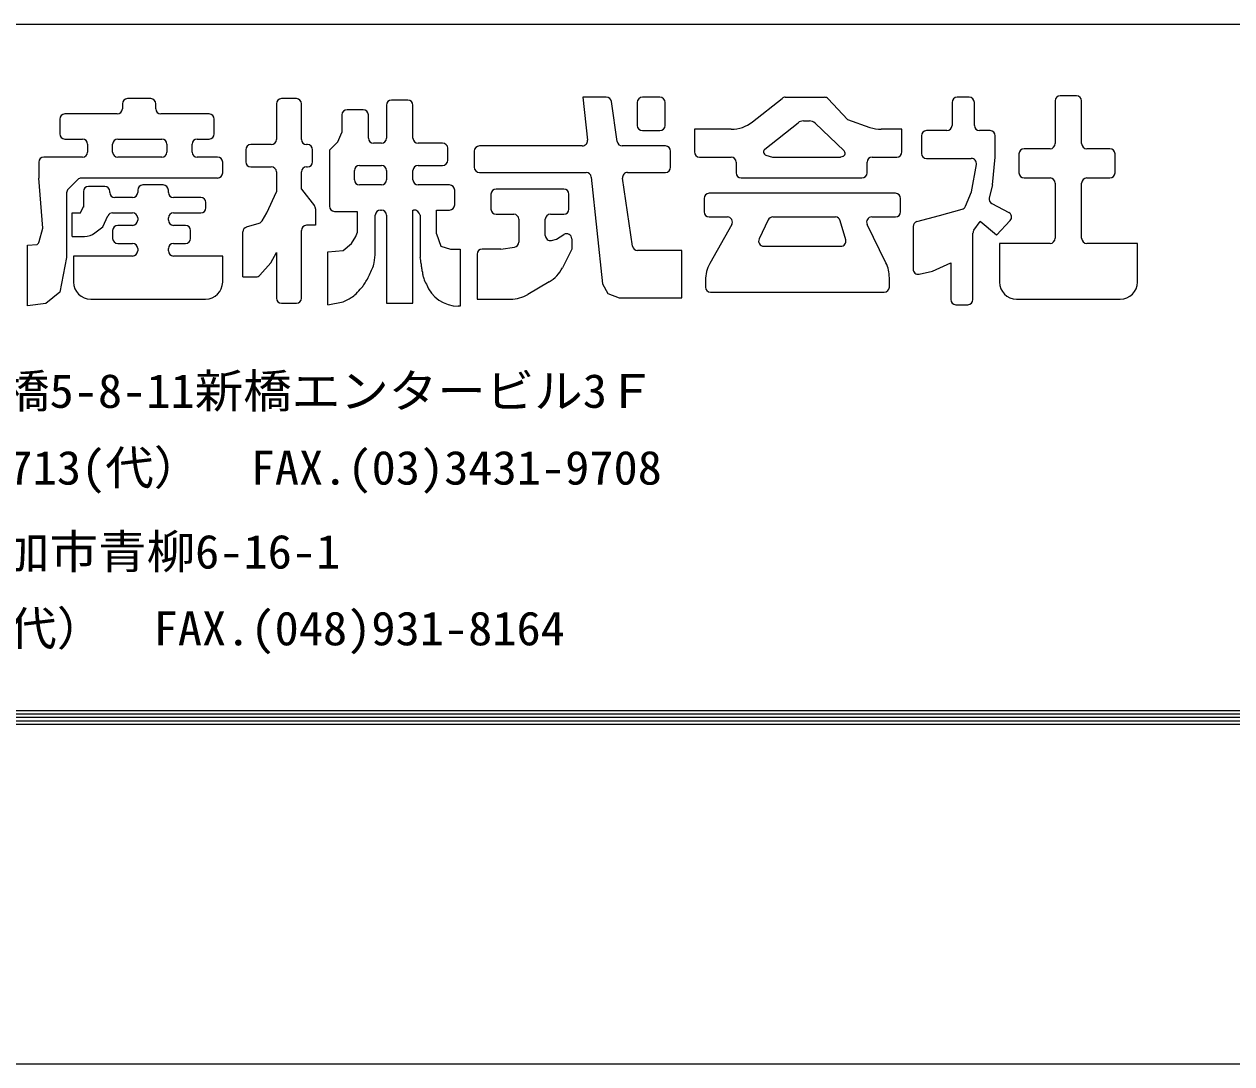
# Model space of a CAD drawing. Units: millimetres, scale not verified. Extents: x -1262 to 1261, y -891 to 891.
# Drawn here: x -676 to -519.1, y -891 to -756 of the extents above; entities that cross this region are included whole.
import ezdxf
from ezdxf.enums import TextEntityAlignment as Align

# ---------------------------------------------------------------- set-up
doc = ezdxf.new("R2010")
doc.units = ezdxf.units.MM
doc.header["$LTSCALE"] = 4
for name, color, linetype, lineweight in [('0-0_0', 3, 'Continuous', 18), ('0-4_Defpoints', 7, 'Continuous', 18), ('0-E_WAKU', 7, 'Continuous', 18)]:
    doc.layers.add(name, color=color, linetype=linetype, lineweight=lineweight)
doc.styles.add('ＭＳ ゴシック', font='')
doc.styles.get('ＭＳ ゴシック').set_extended_font_data('MS Gothic')

msp = doc.modelspace()

# ---------------------------------------------------------------- linework, layer by layer
at = {"layer": '0-0_0'}
for p, q in [((-539.281, -765.33), (-541.386, -765.33)), ((-663.2, -766.363), (-663.2, -767.02)), ((-659.524, -765.697), (-662.534, -765.697)), ((-658.858, -767.02), (-658.858, -766.363)), ((-643.193, -766.358), (-643.193, -770.992)), ((-640.602, -765.692), (-642.527, -765.692)), ((-639.936, -770.992), (-639.936, -766.358)), ((-628.899, -766.539), (-628.899, -770.811)), ((-626.128, -765.873), (-628.233, -765.873)), ((-625.462, -770.811), (-625.462, -766.539)), ((-598.931, -771.269), (-599.686, -766.081)), ((-596.332, -766.177), (-596.332, -769.184)), ((-593.379, -765.511), (-595.666, -765.511)), ((-592.713, -769.184), (-592.713, -766.177)), ((-581.369, -768.709), (-577.516, -765.655)), ((-577.102, -765.511), (-572.013, -765.511)), ((-571.528, -765.721), (-569.011, -768.404)), ((-555.441, -766.177), (-555.441, -769.184)), ((-553.212, -765.511), (-554.775, -765.511)), ((-552.546, -769.184), (-552.546, -766.177)), ((-542.052, -765.996), (-542.052, -771.534)), ((-538.615, -771.534), (-538.615, -765.996)), ((-671.342, -768.352), (-671.342, -770.275)), ((-663.866, -767.686), (-670.676, -767.686)), ((-651.925, -767.686), (-658.192, -767.686)), ((-651.259, -770.275), (-651.259, -768.352)), ((-634.689, -767.804), (-634.689, -770.076)), ((-631.917, -767.138), (-634.023, -767.138)), ((-631.251, -770.811), (-631.251, -767.804)), ((-569.011, -768.404), (-566.104, -769.42)), ((-595.666, -769.85), (-593.379, -769.85)), ((-579.761, -772.25), (-575.439, -768.825)), ((-574.749, -768.584), (-573.978, -768.584)), ((-573.213, -768.89), (-569.467, -772.455)), ((-561.955, -769.669), (-564.638, -769.669)), ((-561.955, -772.619), (-561.955, -769.669)), ((-556.107, -769.85), (-558.756, -769.85)), ((-550.498, -769.85), (-551.88, -769.85)), ((-670.676, -770.941), (-668.39, -770.941)), ((-667.724, -771.607), (-667.724, -772.625)), ((-664.467, -772.625), (-664.467, -771.607)), ((-663.801, -770.941), (-658.077, -770.941)), ((-657.411, -771.607), (-657.411, -772.625)), ((-654.154, -772.625), (-654.154, -771.607)), ((-653.488, -770.941), (-651.925, -770.941)), ((-643.859, -771.658), (-646.507, -771.658)), ((-639.155, -771.658), (-639.27, -771.658)), ((-629.565, -771.477), (-630.585, -771.477)), ((-621.604, -771.477), (-624.796, -771.477)), ((-559.422, -770.516), (-559.422, -772.8)), ((-647.173, -772.324), (-647.173, -773.885)), ((-638.489, -773.885), (-638.489, -772.324)), ((-636.317, -772.381), (-636.317, -779.67)), ((-620.938, -773.704), (-620.938, -772.143)), ((-617.501, -772.505), (-617.501, -774.608)), ((-603.466, -771.839), (-616.835, -771.839)), ((-592.655, -771.839), (-598.272, -771.839)), ((-591.989, -774.608), (-591.989, -772.505)), ((-579.617, -773.022), (-578.77, -773.285)), ((-569.641, -773.201), (-569.913, -773.285)), ((-546.757, -772.866), (-546.757, -775.331)), ((-542.718, -772.2), (-546.091, -772.2)), ((-534.938, -772.2), (-537.949, -772.2)), ((-534.272, -775.331), (-534.272, -772.866)), ((-674.056, -773.957), (-674.056, -776.003)), ((-668.39, -773.291), (-673.39, -773.291)), ((-658.077, -773.291), (-663.801, -773.291)), ((-650.839, -773.291), (-653.488, -773.291)), ((-650.173, -775.337), (-650.173, -773.957)), ((-646.507, -774.551), (-643.859, -774.551)), ((-639.27, -774.551), (-639.155, -774.551)), ((-632.395, -774.37), (-629.565, -774.37)), ((-624.796, -774.37), (-621.604, -774.37)), ((-588.248, -773.285), (-584.152, -773.285)), ((-583.486, -773.951), (-583.486, -775.331)), ((-578.77, -773.285), (-569.913, -773.285)), ((-566.478, -775.331), (-566.478, -773.951)), ((-565.812, -773.285), (-562.621, -773.285)), ((-558.756, -773.466), (-552.945, -773.466)), ((-552.908, -777.805), (-552.289, -774.246)), ((-550.194, -776.901), (-549.832, -773.285)), ((-669.004, -776.198), (-670.242, -777.435)), ((-650.839, -776.003), (-668.534, -776.003)), ((-643.193, -775.217), (-643.193, -777.805)), ((-639.936, -777.444), (-639.936, -775.217)), ((-633.061, -776.235), (-633.061, -775.036)), ((-628.899, -775.036), (-628.899, -776.235)), ((-625.462, -776.235), (-625.462, -775.036)), ((-616.835, -775.274), (-602.967, -775.274)), ((-602.305, -775.871), (-600.855, -789.738)), ((-596.957, -784.829), (-598.237, -776.036)), ((-597.578, -775.274), (-592.655, -775.274)), ((-582.82, -775.997), (-567.144, -775.997)), ((-546.091, -775.997), (-542.718, -775.997)), ((-537.949, -775.997), (-534.938, -775.997)), ((-668.267, -777.754), (-668.267, -779.8)), ((-665.495, -777.088), (-667.601, -777.088)), ((-664.829, -777.868), (-664.829, -777.754)), ((-661.21, -777.573), (-661.21, -777.868)), ((-657.896, -776.907), (-660.544, -776.907)), ((-657.23, -777.868), (-657.23, -777.573)), ((-644.459, -780.517), (-643.193, -777.805)), ((-639.936, -777.444), (-638.265, -779.614)), ((-629.565, -776.901), (-632.395, -776.901)), ((-620.7, -776.901), (-624.796, -776.901)), ((-620.034, -779.489), (-620.034, -777.567)), ((-605.863, -777.444), (-614.663, -777.444)), ((-553.688, -779.676), (-552.908, -777.805)), ((-550.194, -776.901), (-550.61, -778.563)), ((-542.052, -776.663), (-542.052, -783.829)), ((-538.615, -783.829), (-538.615, -776.663)), ((-661.876, -778.534), (-664.163, -778.534)), ((-653.011, -778.534), (-656.564, -778.534)), ((-652.345, -779.857), (-652.345, -779.2)), ((-615.329, -778.11), (-615.329, -780.032)), ((-605.197, -780.032), (-605.197, -778.11)), ((-587.647, -778.652), (-587.647, -780.393)), ((-562.802, -777.986), (-586.981, -777.986)), ((-562.136, -780.393), (-562.136, -778.652)), ((-550.274, -779.314), (-548.07, -780.473)), ((-665.734, -782.331), (-665.077, -780.91)), ((-664.472, -780.523), (-661.876, -780.523)), ((-656.564, -780.523), (-653.011, -780.523)), ((-645.052, -781.554), (-644.459, -780.517)), ((-635.651, -780.336), (-632.699, -780.336)), ((-632.699, -780.336), (-632.699, -783.108)), ((-630.347, -785.627), (-630.347, -780.821)), ((-629.681, -780.155), (-629.565, -780.155)), ((-628.899, -780.821), (-628.899, -792.269)), ((-625.462, -780.155), (-625.404, -780.155)), ((-625.462, -792.269), (-625.462, -780.155)), ((-624.516, -780.821), (-624.516, -786.309)), ((-622.386, -783.229), (-622.386, -780.155)), ((-622.386, -780.155), (-620.7, -780.155)), ((-614.663, -780.698), (-612.377, -780.698)), ((-607.607, -780.698), (-605.863, -780.698)), ((-586.981, -781.059), (-584.626, -781.059)), ((-578.723, -781.059), (-570.599, -781.059)), ((-565.871, -781.059), (-562.802, -781.059)), ((-560.011, -781.652), (-557.07, -780.879)), ((-557.07, -780.879), (-554.125, -780.061)), ((-666.761, -783.129), (-665.734, -782.331)), ((-661.876, -782.15), (-663.801, -782.15)), ((-661.21, -781.189), (-661.21, -781.484)), ((-657.23, -781.484), (-657.23, -781.189)), ((-655.001, -782.15), (-656.564, -782.15)), ((-647.065, -782.361), (-645.435, -781.86)), ((-611.711, -781.364), (-611.711, -784.326)), ((-608.273, -783.452), (-608.273, -781.364)), ((-584.046, -782.053), (-586.893, -787.095)), ((-579.324, -781.439), (-580.499, -783.904)), ((-569.254, -784.007), (-569.959, -781.542)), ((-564.033, -787.008), (-566.469, -782.018)), ((-560.507, -782.296), (-560.507, -787.829)), ((-552.604, -782.776), (-551.79, -781.629)), ((-669.714, -783.596), (-668.123, -783.596)), ((-664.467, -782.816), (-664.467, -783.834)), ((-654.335, -783.834), (-654.335, -782.816)), ((-647.535, -788.834), (-647.535, -782.998)), ((-639.936, -791.603), (-639.936, -782.81)), ((-622.386, -783.229), (-621.843, -784.856)), ((-552.727, -791.784), (-552.727, -783.162)), ((-663.801, -784.5), (-661.876, -784.5)), ((-661.21, -785.166), (-661.21, -785.462)), ((-657.23, -785.462), (-657.23, -785.166)), ((-656.564, -784.5), (-655.001, -784.5)), ((-643.917, -787.026), (-643.193, -785.67)), ((-643.193, -785.67), (-643.193, -791.603)), ((-636.498, -792.45), (-636.498, -785.579)), ((-621.843, -784.856), (-620.576, -785.218)), ((-620.576, -785.218), (-619.31, -785.218)), ((-619.31, -785.218), (-619.31, -792.63)), ((-614.063, -785.218), (-616.473, -785.218)), ((-614.063, -785.218), (-612.291, -784.987)), ((-590.542, -785.399), (-596.298, -785.399)), ((-590.542, -791.546), (-590.542, -785.399)), ((-579.897, -784.856), (-569.894, -784.856)), ((-549.29, -784.495), (-549.29, -789.506)), ((-542.718, -784.495), (-549.29, -784.495)), ((-531.377, -784.495), (-537.949, -784.495)), ((-531.377, -789.506), (-531.377, -784.495)), ((-669.533, -786.128), (-669.533, -789.512)), ((-661.876, -786.128), (-669.533, -786.128)), ((-650.173, -786.128), (-656.564, -786.128)), ((-650.173, -789.512), (-650.173, -786.128)), ((-645.347, -788.613), (-643.917, -787.026)), ((-617.139, -785.884), (-617.139, -791.726)), ((-557.974, -788.111), (-555.622, -787.026)), ((-555.622, -787.026), (-555.622, -791.784)), ((-647.535, -788.834), (-645.841, -788.834)), ((-563.583, -790.157), (-563.583, -788.956)), ((-559.702, -788.48), (-557.974, -788.111)), ((-607.778, -789.5), (-610.524, -791.114)), ((-600.855, -789.738), (-600.131, -791.003)), ((-587.466, -789.277), (-587.466, -790.157)), ((-667.313, -791.732), (-652.393, -791.732)), ((-636.498, -792.45), (-634.536, -792.066)), ((-617.139, -791.726), (-612.774, -791.726)), ((-586.8, -790.823), (-564.249, -790.823)), ((-547.07, -791.726), (-533.597, -791.726)), ((-642.527, -792.269), (-640.602, -792.269)), ((-628.899, -792.269), (-625.462, -792.269)), ((-619.31, -792.63), (-619.574, -792.63)), ((-554.956, -792.45), (-553.393, -792.45))]:
    msp.add_line(p, q, dxfattribs=at)
for points in [[(-600.345, -765.511), (-603.388, -765.511), (-602.803, -771.104)], [(-636.317, -772.381), (-635.232, -771.296), (-634.689, -770.076)], [(-584.127, -769.669), (-588.914, -769.669), (-588.914, -772.619)], [(-549.851, -773.466), (-549.832, -773.466), (-549.832, -770.516)], [(-673.988, -784.249), (-673.514, -782.512), (-674.056, -776.003)], [(-670.438, -777.906), (-670.438, -786.308), (-671.342, -790.828), (-673.152, -792.275), (-675.504, -792.61)], [(-669.714, -783.596), (-669.714, -780.523), (-668.628, -780.523), (-668.267, -779.709)], [(-638.127, -780.021), (-638.127, -782.144), (-639.27, -782.144)], [(-547.892, -781.516), (-549.652, -783.41), (-551.79, -781.629)], [(-636.498, -785.579), (-634.508, -785.399), (-633.423, -784.495), (-632.88, -783.591), (-632.699, -783.108)], [(-607.455, -784.1), (-606.826, -783.952), (-605.859, -783.337)], [(-604.835, -783.899), (-604.835, -785.218), (-606.057, -787.659)], [(-675.504, -792.61), (-675.504, -784.738), (-674.277, -784.638)], [(-600.131, -791.003), (-598.684, -791.546), (-590.542, -791.546)]]:
    msp.add_lwpolyline(points, dxfattribs=at)
for centre, radius, start, end in [((-541.386, -765.996), 0.666, 90, 180), ((-539.281, -765.996), 0.666, 0, 90), ((-662.534, -766.363), 0.666, 90, 180), ((-659.524, -766.363), 0.666, 0, 90), ((-642.527, -766.358), 0.666, 90, 180), ((-640.602, -766.358), 0.666, 0, 90), ((-628.233, -766.539), 0.666, 90, 180), ((-626.128, -766.539), 0.666, 0, 90), ((-600.345, -766.177), 0.666, 8.28193, 90), ((-595.666, -766.177), 0.666, 90, 180), ((-593.379, -766.177), 0.666, 0, 90), ((-577.102, -766.177), 0.666, 90, 128.39742), ((-572.013, -766.177), 0.666, 43.17355, 90), ((-554.775, -766.177), 0.666, 90, 180), ((-553.212, -766.177), 0.666, 0, 90), ((-670.676, -768.352), 0.666, 90, 180), ((-663.866, -767.02), 0.666, 270, 0), ((-658.192, -767.02), 0.666, 180, 270), ((-651.925, -768.352), 0.666, 0, 90), ((-634.023, -767.804), 0.666, 90, 180), ((-631.917, -767.804), 0.666, 0, 90), ((-595.666, -769.184), 0.666, 180, 270), ((-593.379, -769.184), 0.666, 270, 0), ((-584.127, -765.229), 4.44, 270, 308.39742), ((-574.749, -769.694), 1.11, 90, 128.39742), ((-573.978, -769.694), 1.11, 46.41835, 90), ((-564.638, -765.229), 4.44, 250.72316, 270), ((-558.756, -770.516), 0.666, 90, 180), ((-556.107, -769.184), 0.666, 270, 0), ((-551.88, -769.184), 0.666, 180, 270), ((-550.498, -770.516), 0.666, 0, 90), ((-670.676, -770.275), 0.666, 180, 270), ((-668.39, -771.607), 0.666, 0, 90), ((-663.801, -771.607), 0.666, 90, 180), ((-658.077, -771.607), 0.666, 0, 90), ((-653.488, -771.607), 0.666, 90, 180), ((-651.925, -770.275), 0.666, 270, 0), ((-646.507, -772.324), 0.666, 90, 180), ((-643.859, -770.992), 0.666, 270, 0), ((-639.27, -770.992), 0.666, 180, 270), ((-639.155, -772.324), 0.666, 0, 90), ((-630.585, -770.811), 0.666, 180, 270), ((-629.565, -770.811), 0.666, 270, 0), ((-624.796, -770.811), 0.666, 180, 270), ((-621.604, -772.143), 0.666, 0, 90), ((-603.466, -771.173), 0.666, 270, 5.96887), ((-598.272, -771.173), 0.666, 188.28193, 270), ((-542.718, -771.534), 0.666, 270, 0), ((-537.949, -771.534), 0.666, 180, 270), ((-668.39, -772.625), 0.666, 270, 0), ((-663.801, -772.625), 0.666, 180, 270), ((-658.077, -772.625), 0.666, 270, 0), ((-653.488, -772.625), 0.666, 180, 270), ((-616.835, -772.505), 0.666, 90, 180), ((-592.655, -772.505), 0.666, 0, 90), ((-588.248, -772.619), 0.666, 180, 270), ((-579.485, -772.598), 0.444, 128.39742, 252.74028), ((-569.773, -772.777), 0.444, 287.25972, 46.41835), ((-562.621, -772.619), 0.666, 270, 0), ((-558.756, -772.8), 0.666, 180, 270), ((-546.091, -772.866), 0.666, 90, 180), ((-534.938, -772.866), 0.666, 0, 90), ((-673.39, -773.957), 0.666, 90, 180), ((-650.839, -773.957), 0.666, 0, 90), ((-646.507, -773.885), 0.666, 180, 270), ((-643.859, -775.217), 0.666, 0, 90), ((-639.27, -775.217), 0.666, 90, 180), ((-639.155, -773.885), 0.666, 270, 0), ((-632.395, -775.036), 0.666, 90, 180), ((-629.565, -775.036), 0.666, 0, 90), ((-624.796, -775.036), 0.666, 90, 180), ((-621.604, -773.704), 0.666, 270, 0), ((-616.835, -774.608), 0.666, 180, 270), ((-592.655, -774.608), 0.666, 270, 0), ((-584.152, -773.951), 0.666, 0, 90), ((-565.812, -773.951), 0.666, 90, 180), ((-552.945, -774.132), 0.666, 350.12702, 90), ((-668.534, -776.669), 0.666, 90, 134.9788), ((-650.839, -775.337), 0.666, 270, 0), ((-632.395, -776.235), 0.666, 180, 270), ((-629.565, -776.235), 0.666, 270, 0), ((-624.796, -776.235), 0.666, 180, 270), ((-602.967, -775.94), 0.666, 5.96887, 90), ((-597.578, -775.94), 0.666, 90, 188.28193), ((-582.82, -775.331), 0.666, 180, 270), ((-567.144, -775.331), 0.666, 270, 0), ((-546.091, -775.331), 0.666, 180, 270), ((-542.718, -776.663), 0.666, 0, 90), ((-537.949, -776.663), 0.666, 90, 180), ((-534.938, -775.331), 0.666, 270, 0), ((-669.772, -777.906), 0.666, 134.9788, 180), ((-667.601, -777.754), 0.666, 90, 180), ((-665.495, -777.754), 0.666, 0, 90), ((-664.163, -777.868), 0.666, 180, 270), ((-661.876, -777.868), 0.666, 270, 0), ((-660.544, -777.573), 0.666, 90, 180), ((-657.896, -777.573), 0.666, 0, 90), ((-656.564, -777.868), 0.666, 180, 270), ((-620.7, -777.567), 0.666, 0, 90), ((-614.663, -778.11), 0.666, 90, 180), ((-605.863, -778.11), 0.666, 0, 90), ((-653.011, -779.2), 0.666, 0, 90), ((-620.7, -779.489), 0.666, 270, 0), ((-586.981, -778.652), 0.666, 90, 180), ((-562.802, -778.652), 0.666, 0, 90), ((-549.964, -778.725), 0.666, 165.95378, 242.25895), ((-664.472, -781.189), 0.666, 90, 155.20872), ((-661.876, -781.189), 0.666, 0, 90), ((-656.564, -781.189), 0.666, 90, 180), ((-653.011, -779.857), 0.666, 270, 0), ((-638.793, -780.021), 0.666, 0, 37.58908), ((-635.651, -779.67), 0.666, 180, 270), ((-629.681, -780.821), 0.666, 90, 180), ((-629.565, -780.821), 0.666, 0, 90), ((-625.375, -781.042), 0.887, 14.39982, 91.86038), ((-614.663, -780.032), 0.666, 180, 270), ((-612.377, -781.364), 0.666, 0, 90), ((-607.607, -781.364), 0.666, 90, 180), ((-605.863, -780.032), 0.666, 270, 0), ((-586.981, -780.393), 0.666, 180, 270), ((-584.626, -781.725), 0.666, 330.5544, 90), ((-578.723, -781.725), 0.666, 90, 154.5202), ((-570.599, -781.725), 0.666, 15.9566, 90), ((-565.871, -781.725), 0.666, 90, 206.02005), ((-562.802, -780.393), 0.666, 270, 0), ((-554.303, -779.42), 0.666, 285.51317, 337.36507), ((-548.38, -781.063), 0.666, 317.09995, 62.25895), ((-663.801, -782.816), 0.666, 90, 180), ((-661.876, -781.484), 0.666, 270, 0), ((-656.564, -781.484), 0.666, 180, 270), ((-655.001, -782.816), 0.666, 0, 90), ((-646.869, -782.998), 0.666, 107.09081, 180), ((-645.63, -781.223), 0.666, 287.09081, 330.23681), ((-639.27, -782.81), 0.666, 90, 180), ((-559.841, -782.296), 0.666, 104.73314, 180), ((-674.63, -784.074), 0.666, 301.98631, 344.73412), ((-668.123, -781.376), 2.22, 270, 307.85445), ((-663.801, -783.834), 0.666, 180, 270), ((-655.001, -783.834), 0.666, 270, 0), ((-607.607, -783.452), 0.666, 180, 283.23108), ((-605.501, -783.899), 0.666, 0, 122.452), ((-579.897, -784.19), 0.666, 154.5202, 270), ((-569.894, -784.19), 0.666, 270, 15.9566), ((-552.061, -783.162), 0.666, 144.61752, 180), ((-542.718, -783.829), 0.666, 270, 0), ((-537.949, -783.829), 0.666, 180, 270), ((-661.876, -785.166), 0.666, 0, 90), ((-661.876, -785.462), 0.666, 270, 0), ((-656.564, -785.166), 0.666, 90, 180), ((-656.564, -785.462), 0.666, 180, 270), ((-639.927, -785.241), 9.588, 349.46625, 357.68846), ((-616.473, -785.884), 0.666, 90, 180), ((-612.377, -784.326), 0.666, 277.42598, 0), ((-596.298, -784.733), 0.666, 188.28193, 270), ((-634.002, -786.342), 3.562, 335.95566, 349.46625), ((-688.452, -797.008), 64.826, 8.79637, 9.49979), ((-654.33, -791.728), 30.297, 7.76743, 8.79637), ((-583.026, -789.277), 4.44, 150.5544, 180), ((-568.023, -788.956), 4.44, 0, 26.02005), ((-645.841, -788.168), 0.666, 270, 317.99171), ((-655.917, -776.565), 27.558, 332.46928, 335.95566), ((-703.823, -798.479), 80.249, 7.41893, 7.76743), ((-556.424, -779.286), 68.395, 187.41893, 187.79643), ((-622.085, -788.276), 2.122, 187.79643, 201.01969), ((-610.027, -785.672), 4.44, 300.44702, 333.41799), ((-559.841, -787.829), 0.666, 180, 282.08606), ((-667.313, -789.512), 2.22, 180, 270), ((-652.393, -789.512), 2.22, 270, 0), ((-649.224, -775.071), 22.856, 315.74045, 318.34536), ((-636.016, -786.82), 5.179, 318.34536, 323.81916), ((-635.455, -787.231), 4.484, 323.81916, 332.46928), ((-618.417, -786.867), 6.051, 201.01969, 208.83855), ((-619.574, -788.19), 4.44, 201.05173, 270), ((-586.8, -790.157), 0.666, 180, 270), ((-564.249, -790.157), 0.666, 270, 0), ((-547.07, -789.506), 2.22, 180, 270), ((-533.597, -789.506), 2.22, 270, 0), ((-642.527, -791.603), 0.666, 180, 270), ((-640.602, -791.603), 0.666, 270, 0), ((-637.343, -785.294), 7.331, 292.51707, 301.83006), ((-635.214, -788.723), 3.295, 301.83006, 315.74045), ((-612.774, -787.286), 4.44, 270, 300.44702), ((-554.956, -791.784), 0.666, 180, 270), ((-553.393, -791.784), 0.666, 270, 0)]:
    msp.add_arc(centre, radius, start, end, dxfattribs=at)
at = {"layer": '0-4_Defpoints', "color": 5}
msp.add_line((-1261.631, -891.023), (1261.369, -891.023), dxfattribs=at)
at = {"layer": '0-E_WAKU'}
for p, q in [((-1201.631, -756.023), (1198.369, -756.023)), ((-1200.731, -845.123), (1197.469, -845.123)), ((-1202.531, -846.923), (1199.269, -846.923)), ((-1202.081, -846.473), (1198.819, -846.473)), ((-1201.631, -846.023), (1198.369, -846.023)), ((-1201.181, -845.573), (1197.919, -845.573))]:
    msp.add_line(p, q, dxfattribs=at)

# ---------------------------------------------------------------- texts
at = {"layer": '0-0_0', "color": 7, "style": 'ＭＳ ゴシック', "width": 1.05}
for s, p in [('本社〒105-0004東京都港区新橋5-8-11新橋エンタービル3Ｆ', (-760.796, -807.164)), ('TEL.東京(03)3431-9713(代）  FAX.(03)3431-9708', (-734.586, -817.131)), ('関東支店〒340-0002埼玉県草加市青柳6-16-1', (-760.796, -828.032)), ('TEL.(048)932-3853(代）  FAX.(048)931-8164', (-734.586, -837.999))]:
    msp.add_text(s, height=4.399, dxfattribs=at).set_placement(p, align=Align.BOTTOM_LEFT)

doc.saveas('drawing.dxf')
